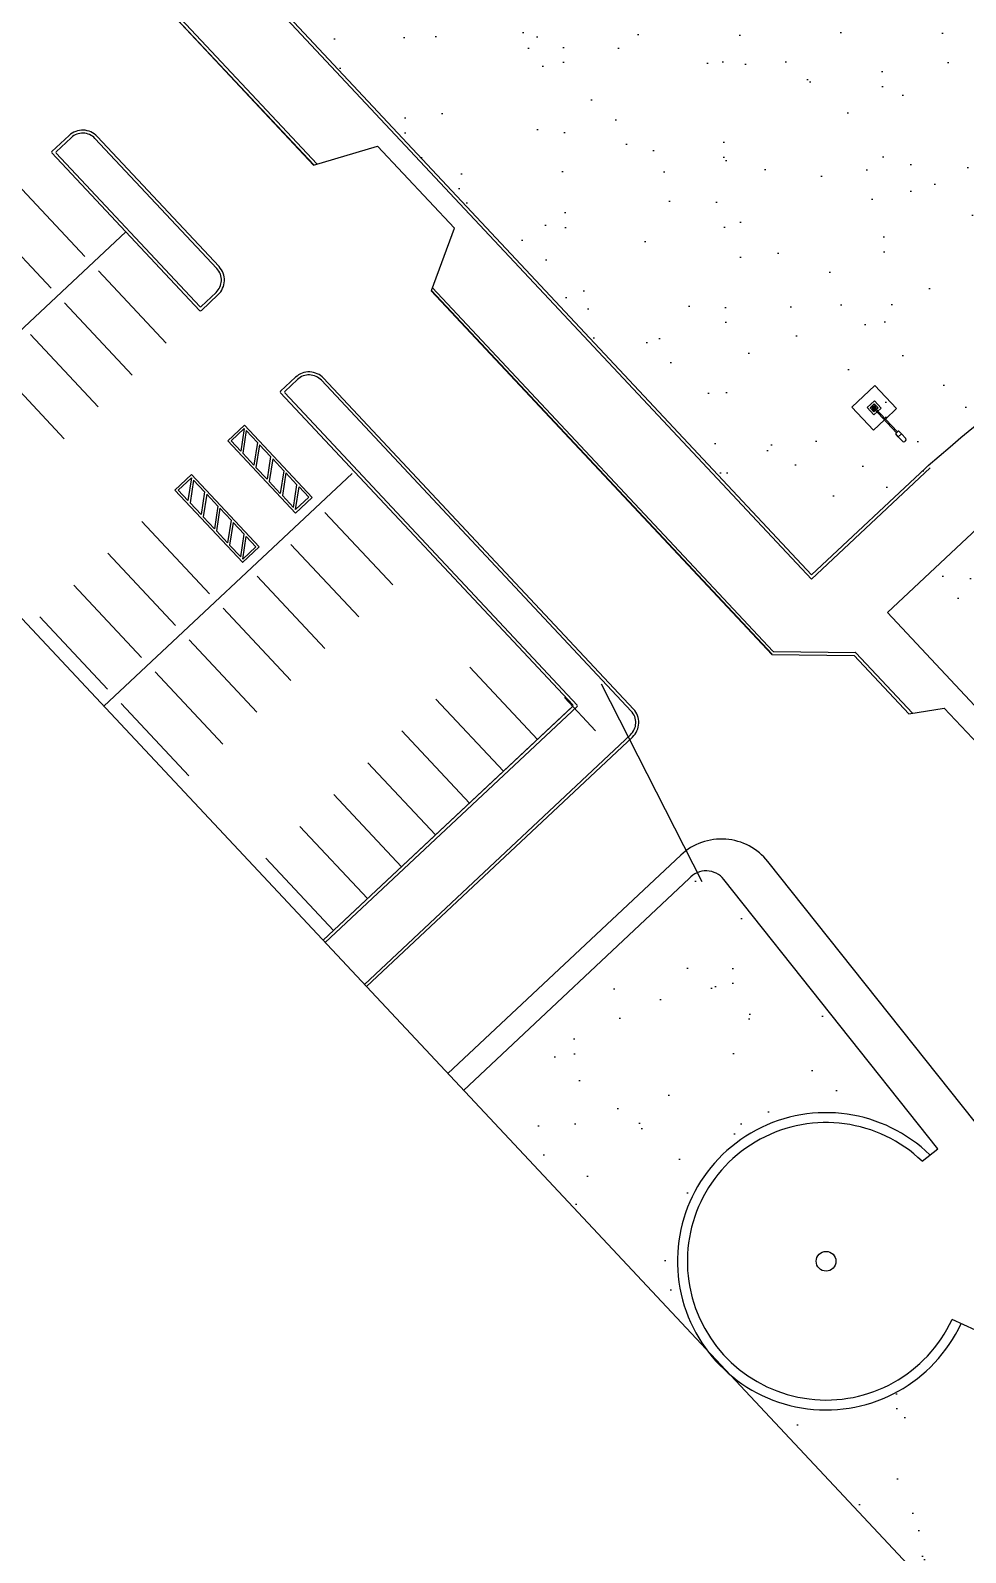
# Model space of a CAD drawing. Header units: metres. Extents: x 1796 to 5645, y -4719 to 2384.
# Drawn here: x 1859.4 to 1906.6, y -1251 to -1174.2 of the extents above; entities that cross this region are included whole.
import ezdxf

# ---------------------------------------------------------------- set-up
doc = ezdxf.new("R2010")
doc.units = ezdxf.units.M
doc.header["$MEASUREMENT"] = 0
doc.layers.add('ARQUITETURA', color=253, linetype='CONTINUOUS')
pattern_1 = [(350.62296, (1466.5355, -762.2295), (4.08992, 4.08927), [0, -4.56, 0, -5.1, 0, -4.875]), (320.623, (1466.5355, -762.2295), (9.808834, 1.91215), [0, -2.46, 0, -4.11, 0, -1.575]), (280.623, (1464.013, -759.536), (6.39856, -6.807323), [0, -1.5, 0, -5.4, 0, -7.05]), (270.623, (1464.013, -759.536), (8.08648, -4.78256), [0, -0.75, 0, -3.54, 0, -4.05])]

msp = doc.modelspace()

# ---------------------------------------------------------------- hatches: boundary and pattern name
at = {"layer": 'ARQUITETURA'}
h = msp.add_hatch(dxfattribs=at)
h.set_pattern_fill('AR-SAND', color=116, scale=3, angle=-46.87704, style=0)
h.set_pattern_definition(pattern_1)
h.paths.add_polyline_path([(1891.75, -1141.193), (1888.66, -1142.838), (1888.588, -1142.707), (1881.655, -1146.67), (1877.849, -1149.014), (1869.565, -1154.557), (1860.873, -1161.087), (1867.94, -1168.633), (1875.757, -1161.312), (1880.303, -1166.166), (1872.486, -1173.487), (1898.849, -1201.637), (1903.517, -1197.278), (1907.791, -1193.574), (1912.186, -1190.252), (1918.103, -1186.33), (1925.755, -1182.075), (1930.989, -1179.637), (1936.113, -1177.587), (1941.154, -1175.876), (1944.014, -1175.034), (1940.631, -1161.343), (1937.353, -1148.129), (1930.376, -1149.86), (1929.53, -1147.315), (1924.436, -1149.124), (1920.723, -1150.593), (1915.46, -1152.903), (1911.172, -1154.985), (1907.912, -1156.607), (1902.792, -1159.154), (1901.106, -1159.994)])
h = msp.add_hatch(dxfattribs=at)
h.set_pattern_fill('AR-SAND', color=116, scale=3, angle=-46.87704, style=0)
h.set_pattern_definition(pattern_1)
h.paths.add_polyline_path([(1914.874, -1210.322), (1908.838, -1200.501), (1907.472, -1199.042), (1904.753, -1201.589), (1911.424, -1212.442)])
h = msp.add_hatch(dxfattribs=at)
h.set_pattern_fill('AR-SAND', color=116, scale=3, angle=-46.87704, style=0)
h.set_pattern_definition(pattern_1)
edge = h.paths.add_edge_path()
edge.add_line((1894.706, -1241.97), (1918.345, -1267.206))
edge.add_line((1918.345, -1267.206), (1922.822, -1253.477))
edge.add_arc((1921.871, -1253.167), 1, -18.06029, 38.45815)
edge.add_line((1922.654, -1252.545), (1915.605, -1243.671))
edge.add_line((1915.605, -1243.671), (1906.39, -1239.415))
edge.add_arc((1899.581, -1236.27), 7.5, -130.53897, -24.79202, ccw=False)
edge = h.paths.add_edge_path()
edge.add_line((1881.291, -1227.647), (1893.575, -1240.762))
edge.add_arc((1899.581, -1236.27), 7.5, 45.65901, 216.79463, ccw=False)
edge.add_line((1904.823, -1230.906), (1905.218, -1230.592))
edge.add_line((1905.218, -1230.592), (1894.427, -1217.006))
edge.add_arc((1893.527, -1217.721), 1.15, 38.45815, 128.11201)
edge.add_line((1892.817, -1216.817), (1881.291, -1227.647))

# ---------------------------------------------------------------- linework, layer by layer
for p, q in [((1898.842, -1201.849), (1850.314, -1150.032)), ((1873.721, -1180.951), (1848.479, -1153.999)), ((1873.731, -1180.942), (1848.489, -1153.99)), ((1873.897, -1180.9), (1848.496, -1153.778)), ((2020.741, -1376.521), (1823.658, -1166.119)), ((1872.486, -1173.487), (1898.849, -1201.637)), ((1861.383, -1179.461), (1860.518, -1180.271)), ((1861.486, -1179.57), (1860.73, -1180.278)), ((1868.839, -1186.179), (1862.687, -1179.61)), ((1868.949, -1186.076), (1862.797, -1179.507)), ((1860.516, -1180.342), (1867.967, -1188.297)), ((1860.728, -1180.348), (1867.974, -1188.085)), ((1873.722, -1180.952), (1876.936, -1179.996)), ((1880.829, -1184.133), (1876.951, -1179.993)), ((1858.767, -1181.911), (1862.184, -1185.561)), ((1857.051, -1183.518), (1860.469, -1187.167)), ((1851.704, -1196.061), (1864.241, -1184.319)), ((1879.67, -1187.284), (1880.834, -1184.138)), ((1879.67, -1187.284), (1880.834, -1184.138)), ((1862.868, -1186.291), (1866.286, -1189.94)), ((1868.044, -1188.088), (1868.8, -1187.38)), ((1896.851, -1205.648), (1879.66, -1187.292)), ((1896.861, -1205.639), (1879.67, -1187.283)), ((1896.902, -1205.483), (1879.723, -1187.14)), ((1861.153, -1187.897), (1864.571, -1191.547)), ((1868.038, -1188.3), (1868.902, -1187.49)), ((1859.437, -1189.503), (1862.855, -1193.153)), ((1857.722, -1191.11), (1861.14, -1194.759)), ((1872.81, -1191.662), (1872.054, -1192.369)), ((1872.912, -1191.771), (1872.266, -1192.376)), ((1889.748, -1208.504), (1874.114, -1191.811)), ((1889.857, -1208.402), (1874.223, -1191.708)), ((1900.874, -1193.164), (1902.042, -1192.071)), ((1902.042, -1192.071), (1903.135, -1193.239)), ((1872.052, -1192.44), (1886.805, -1208.192)), ((1872.264, -1192.447), (1887.017, -1208.199)), ((1901.968, -1194.332), (1900.874, -1193.164)), ((1901.651, -1193.19), (1902.016, -1192.848)), ((1901.993, -1193.555), (1901.651, -1193.19)), ((1901.807, -1193.195), (1902.011, -1193.004)), ((1901.998, -1193.4), (1901.807, -1193.195)), ((1901.871, -1193.187), (1901.849, -1193.207)), ((1901.87, -1193.208), (1901.85, -1193.186)), ((1901.901, -1193.295), (1901.937, -1193.261)), ((1901.904, -1193.299), (1901.941, -1193.265)), ((1901.907, -1193.101), (1901.941, -1193.138)), ((1901.911, -1193.098), (1901.945, -1193.134)), ((1902.025, -1193.183), (1901.981, -1193.224)), ((1903.14, -1194.461), (1901.981, -1193.224)), ((1902.011, -1193.336), (1901.989, -1193.357)), ((1901.99, -1193.336), (1902.01, -1193.358)), ((1902.358, -1193.213), (1901.993, -1193.555)), ((1902.077, -1193.326), (1901.998, -1193.4)), ((1901.999, -1193.046), (1902.02, -1193.068)), ((1901.999, -1193.067), (1902.021, -1193.047)), ((1902.001, -1193.201), (1902.005, -1193.198)), ((1902.001, -1193.201), (1902.008, -1193.202)), ((1902.001, -1193.201), (1902.005, -1193.205)), ((1902.045, -1193.205), (1902.002, -1193.246)), ((1902.005, -1193.198), (1902.008, -1193.202)), ((1902.005, -1193.198), (1902.005, -1193.205)), ((1902.005, -1193.205), (1902.008, -1193.202)), ((1902.011, -1193.004), (1902.203, -1193.208)), ((1902.016, -1192.848), (1902.358, -1193.213)), ((1903.184, -1194.42), (1902.025, -1193.183)), ((1902.069, -1193.138), (1902.105, -1193.104)), ((1902.072, -1193.142), (1902.109, -1193.108)), ((1902.203, -1193.208), (1902.121, -1193.285)), ((1902.139, -1193.195), (1902.16, -1193.217)), ((1902.161, -1193.196), (1902.139, -1193.217)), ((1903.135, -1193.239), (1902.572, -1193.767)), ((1869.386, -1194.861), (1870.226, -1194.075)), ((1869.555, -1194.866), (1870.22, -1194.243)), ((1870.22, -1194.243), (1870.044, -1195.387)), ((1870.324, -1194.355), (1870.148, -1195.498)), ((1873.643, -1197.723), (1870.226, -1194.075)), ((1870.886, -1194.955), (1870.324, -1194.355)), ((1902.528, -1193.808), (1901.968, -1194.332)), ((1872.804, -1198.51), (1869.386, -1194.861)), ((1870.044, -1195.387), (1869.555, -1194.866)), ((1870.886, -1194.955), (1870.709, -1196.097)), ((1870.99, -1195.066), (1870.813, -1196.209)), ((1871.551, -1195.665), (1870.99, -1195.066)), ((1903.214, -1194.665), (1903.102, -1194.523)), ((1903.103, -1194.495), (1903.22, -1194.386)), ((1903.382, -1194.508), (1903.214, -1194.665)), ((1903.45, -1194.896), (1903.214, -1194.665)), ((1903.248, -1194.387), (1903.382, -1194.508)), ((1903.382, -1194.508), (1903.597, -1194.758)), ((1903.591, -1194.868), (1903.56, -1194.897)), ((1870.709, -1196.097), (1870.148, -1195.498)), ((1871.551, -1195.665), (1871.375, -1196.808)), ((1871.655, -1195.776), (1871.479, -1196.919)), ((1872.217, -1196.376), (1871.655, -1195.776)), ((1875.669, -1196.52), (1863.132, -1208.261)), ((1866.722, -1197.356), (1867.561, -1196.57)), ((1870.98, -1200.219), (1867.561, -1196.57)), ((1871.375, -1196.808), (1870.813, -1196.209)), ((1872.217, -1196.376), (1872.04, -1197.518)), ((1872.321, -1196.487), (1872.144, -1197.63)), ((1872.882, -1197.086), (1872.321, -1196.487)), ((1904.84, -1196.232), (1898.842, -1201.849)), ((1904.853, -1196.014), (1898.849, -1201.637)), ((1870.141, -1201.006), (1866.722, -1197.356)), ((1866.891, -1197.361), (1867.556, -1196.738)), ((1867.379, -1197.882), (1866.891, -1197.361)), ((1867.556, -1196.738), (1867.379, -1197.882)), ((1867.66, -1196.85), (1867.484, -1197.993)), ((1868.221, -1197.45), (1867.66, -1196.85)), ((1868.221, -1197.45), (1868.045, -1198.592)), ((1872.04, -1197.518), (1871.479, -1196.919)), ((1872.706, -1198.229), (1872.882, -1197.086)), ((1872.81, -1198.34), (1872.986, -1197.197)), ((1873.474, -1197.718), (1872.986, -1197.197)), ((1868.045, -1198.592), (1867.484, -1197.993)), ((1868.326, -1197.561), (1868.149, -1198.704)), ((1868.887, -1198.16), (1868.326, -1197.561)), ((1868.887, -1198.16), (1868.711, -1199.303)), ((1872.706, -1198.229), (1872.144, -1197.63)), ((1872.804, -1198.51), (1873.643, -1197.723)), ((1873.474, -1197.718), (1872.81, -1198.34)), ((1865.047, -1198.931), (1868.465, -1202.581)), ((1868.711, -1199.303), (1868.149, -1198.704)), ((1868.991, -1198.271), (1868.815, -1199.414)), ((1869.553, -1198.871), (1868.991, -1198.271)), ((1869.553, -1198.871), (1869.376, -1200.013)), ((1869.657, -1198.982), (1869.48, -1200.125)), ((1870.218, -1199.581), (1869.657, -1198.982)), ((1874.294, -1198.492), (1877.712, -1202.141)), ((1869.376, -1200.013), (1868.815, -1199.414)), ((1870.042, -1200.724), (1870.218, -1199.581)), ((1870.146, -1200.835), (1870.322, -1199.693)), ((1870.81, -1200.213), (1870.322, -1199.693)), ((1907.472, -1199.042), (1902.673, -1203.538)), ((1870.042, -1200.724), (1869.48, -1200.125)), ((1870.14, -1201.005), (1870.98, -1200.219)), ((1870.81, -1200.213), (1870.146, -1200.835)), ((1872.579, -1200.098), (1875.997, -1203.747)), ((1863.332, -1200.538), (1866.75, -1204.187)), ((1870.864, -1201.704), (1874.282, -1205.354)), ((1861.617, -1202.144), (1865.035, -1205.794)), ((1869.149, -1203.311), (1872.567, -1206.96)), ((1902.673, -1203.538), (1911.163, -1212.603)), ((1859.902, -1203.75), (1863.319, -1207.4)), ((1867.433, -1204.917), (1870.851, -1208.567)), ((1896.851, -1205.648), (1900.996, -1205.697)), ((1896.937, -1205.499), (1901.041, -1205.548)), ((1903.756, -1208.644), (1900.996, -1205.697)), ((1903.934, -1208.615), (1901.075, -1205.563)), ((1865.718, -1206.523), (1869.136, -1210.173)), ((1881.6, -1206.293), (1885.014, -1209.938)), ((1888.226, -1207.137), (1893.311, -1217.104)), ((1864.003, -1208.13), (1867.421, -1211.779)), ((1879.885, -1207.899), (1883.299, -1211.544)), ((1886.377, -1207.826), (1887.951, -1209.504)), ((1886.802, -1208.263), (1874.195, -1220.072)), ((1886.738, -1208.323), (1874.195, -1220.072)), ((1887.014, -1208.27), (1874.298, -1220.182)), ((1903.756, -1208.644), (1905.542, -1208.357)), ((1907.251, -1210.181), (1905.542, -1208.357)), ((1876.284, -1222.302), (1889.709, -1209.706)), ((1878.17, -1209.505), (1881.584, -1213.151)), ((1876.386, -1222.411), (1889.825, -1209.801)), ((1876.455, -1211.112), (1879.869, -1214.757)), ((1874.739, -1212.718), (1878.154, -1216.364)), ((1873.024, -1214.324), (1876.439, -1217.971)), ((1892.248, -1215.773), (1880.486, -1226.788)), ((1871.309, -1215.931), (1874.724, -1219.577)), ((1924.345, -1250.968), (1896.648, -1216.096)), ((1892.668, -1216.957), (1881.291, -1227.647)), ((1905.218, -1230.592), (1894.427, -1217.006)), ((1904.428, -1231.22), (1905.218, -1230.592)), ((1915.605, -1243.671), (1905.936, -1239.205))]:
    msp.add_line(p, q, dxfattribs=at)
for centre, radius in [((1901.86, -1193.197), 0.01), ((1902, -1193.347), 0.01), ((1902.01, -1193.057), 0.01), ((1902.15, -1193.206), 0.01), ((1899.581, -1236.27), 0.5)]:
    msp.add_circle(centre, radius, dxfattribs=at)
for centre, radius, start, end in [((1971.074, -1272.663), 101.286, 104.92615, 130.91481), ((1862.067, -1180.191), 1, 43.12296, 133.12296), ((1862.067, -1180.191), 0.85, 43.12296, 133.12296), ((1860.552, -1180.307), 0.05, 133.12296, 223.12296), ((1860.764, -1180.314), 0.05, 133.12296, 223.12296), ((1868.219, -1186.76), 0.85, 313.12296, 43.12296), ((1868.219, -1186.76), 1, 313.12296, 43.12296), ((1868.01, -1188.051), 0.05, 223.12296, 313.12296), ((1868.003, -1188.263), 0.05, 223.12296, 313.12296), ((1873.493, -1192.392), 1, 43.12296, 133.12296), ((1873.493, -1192.392), 0.85, 43.12296, 133.12296), ((1872.088, -1192.406), 0.05, 133.12296, 223.12296), ((1872.3, -1192.413), 0.05, 133.12296, 223.12296), ((1902.005, -1193.202), 0.09, 330.91455, 291.95451), ((1902.005, -1193.202), 0.081, 332.96975, 289.46758), ((1903.234, -1194.4), 0.02, 43.12296, 133.12296), ((1903.117, -1194.51), 0.02, 133.12296, 223.12296), ((1903.506, -1194.839), 0.08, 225.53568, 313.12296), ((1903.537, -1194.81), 0.08, 313.12296, 40.71024), ((1896.939, -1205.449), 0.05, 223.12296, 268.11998), ((1901.04, -1205.598), 0.05, 44.31901, 88.57428), ((1886.768, -1208.226), 0.05, 313.12907, 43.12296), ((1886.98, -1208.233), 0.05, 313.12907, 43.12296), ((1889.128, -1209.085), 0.85, 313.12296, 43.12296), ((1889.128, -1209.085), 1, 313.12296, 43.12296), ((1894.299, -1217.962), 3, 38.45815, 133.12296), ((1893.527, -1217.721), 1.15, 38.45815, 138.32732), ((1899.581, -1236.27), 7.5, 45.65901, 335.20798), ((1899.581, -1236.27), 7, 46.17638, 335.20772)]:
    msp.add_arc(centre, radius, start, end, dxfattribs=at)

doc.saveas('drawing.dxf')
